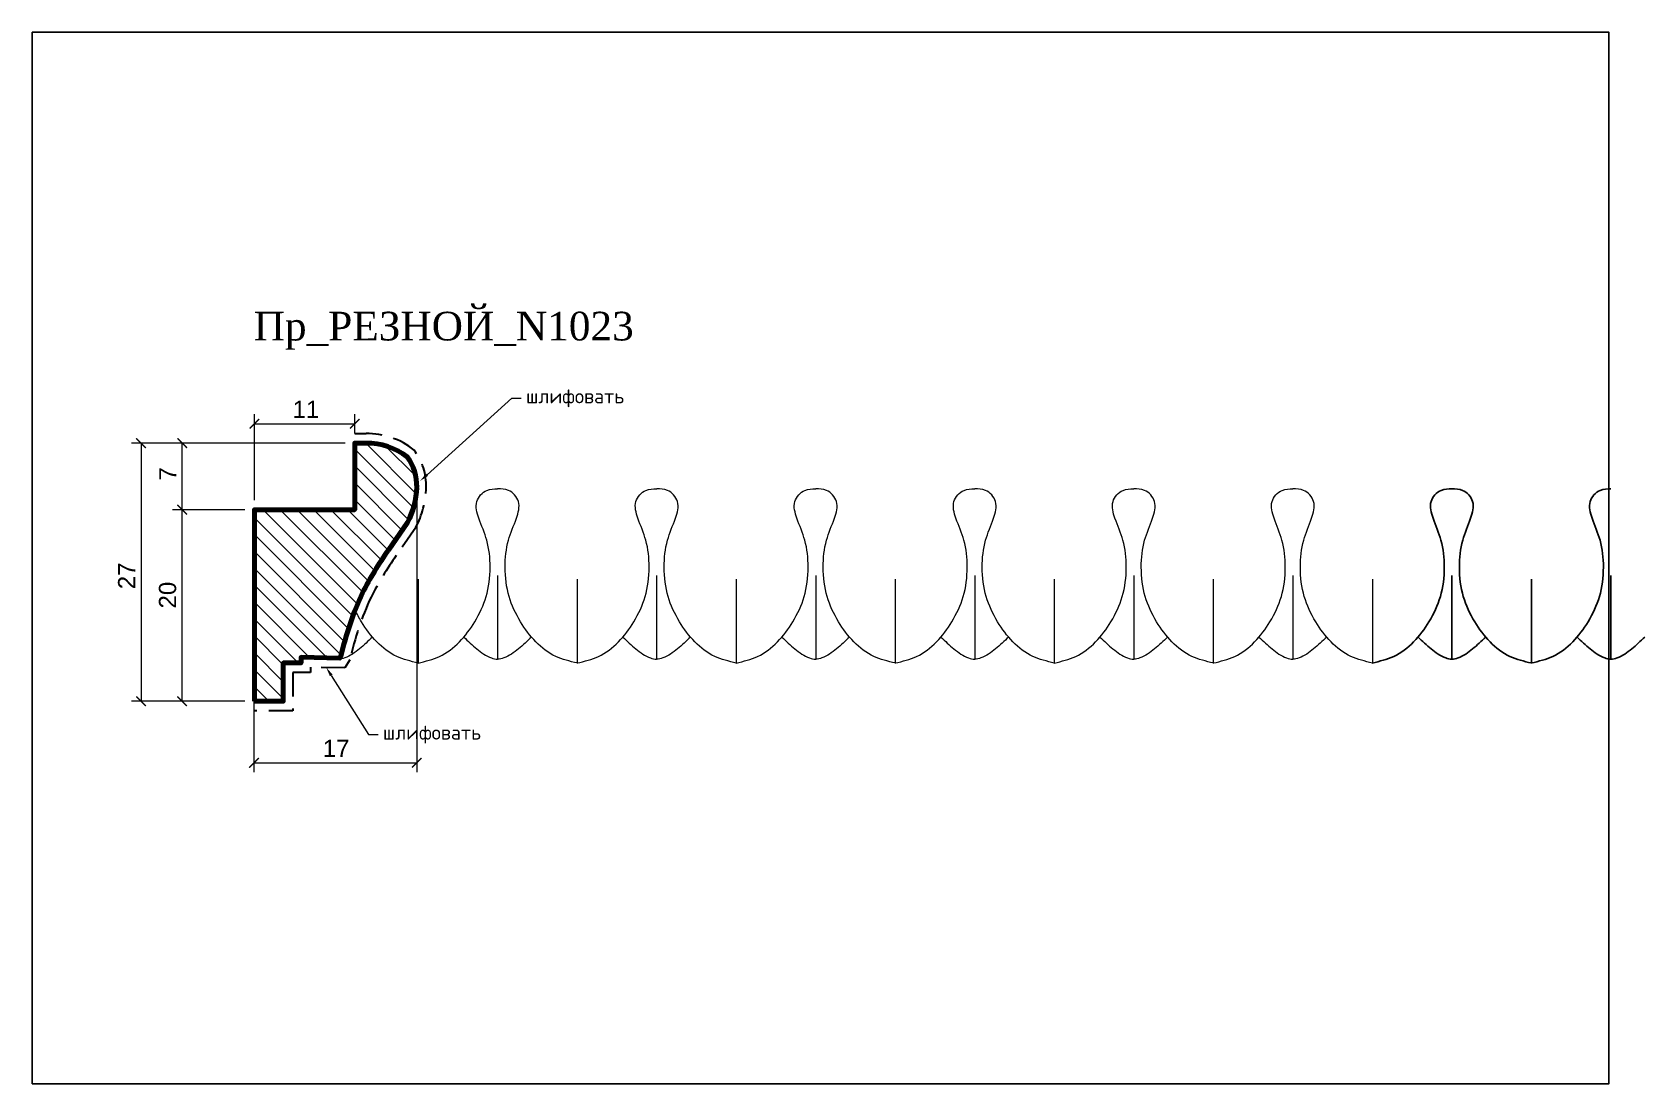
# Model space of a CAD drawing. Header units: millimetres. Extents: x 1305 to 1474, y 609 to 719.
import ezdxf
from ezdxf import colors
from ezdxf.entities.mleader import LeaderData, LeaderLine
from ezdxf.math import Vec2, Vec3

# ---------------------------------------------------------------- set-up
doc = ezdxf.new("R2010")
doc.units = ezdxf.units.MM
doc.linetypes.add('HIDDEN', pattern=[0.375, 0.25, -0.125])
for name, color, linetype, lineweight in [('0.15', 7, 'Continuous', 15), ('линия 50', 1, 'Continuous', 140), ('служебный слой РАЗМЕРЫ', 7, 'Continuous', 9)]:
    doc.layers.add(name, color=color, linetype=linetype, lineweight=lineweight)
doc.layers.add('Outside panel', color=7, linetype='Continuous', lineweight=18, true_color=0x7f5e57)
doc.layers.add('размеры в модели', color=7, linetype='Continuous')
doc.styles.add('ELECT', font='times.ttf')
doc.styles.get("Standard").update_dxf_attribs({"font": 'arial.ttf'})
doc.styles.add('ЕСКД профили текст', font='isocpeur.ttf')
doc.dimstyles.new('M_1', dxfattribs={"dimtxt": 1.8, "dimasz": 1, "dimexe": 1, "dimexo": 1, "dimgap": 0.6, "dimtad": 1, "dimdec": 0, "dimdsep": 46, "dimtxsty": 'Standard', "dimblk": 'ARCHTICK', "dimcen": -5, "dimclrd": 7, "dimclre": 7, "dimclrt": 7, "dimadec": 0, "dimazin": 0, "dimtfac": 1, "dimtdec": 0, "dimtmove": 0, "dimatfit": 3, "dimfxl": 1, "dimtolj": 1, "dimtzin": 0, "dimlwd": 5, "dimlwe": 5, "dimarcsym": 0})

# ---------------------------------------------------------------- blocks, each defined once
blk = doc.blocks.new('_ArchTick')
at = {"color": 0, "linetype": 'ByBlock', "const_width": 0.15}
blk.add_lwpolyline([(-0.5, -0.5), (0.5, 0.5)], dxfattribs=at)
blk = doc.blocks.new('*D4')
at = {"layer": 'Defpoints', "color": 0, "ltscale": 1000, "transparency": 16777216}
for p in [(1339.197555698524, 677.9366706008004), (1339.197555698524, 675.901365744925), (1328.697555698524, 668.9358306027862)]:
    blk.add_point(p, dxfattribs=at)
at = {"layer": 'размеры в модели', "color": 7, "lineweight": 5, "ltscale": 1000, "transparency": 16777216}
for p, q in [((1328.697555698524, 669.9358306027862), (1328.697555698524, 678.9366706008004)), ((1339.197555698524, 676.901365744925), (1339.197555698524, 678.9366706008004)), ((1328.697555698524, 677.9366706008004), (1339.197555698524, 677.9366706008004))]:
    blk.add_line(p, q, dxfattribs=at)
at = {"layer": 'размеры в модели', "color": 7, "lineweight": 5, "ltscale": 1000, "transparency": 16777216, "rotation": 180}
blk.add_blockref('_ArchTick', (1328.697555698524, 677.9366706008004), dxfattribs=at)
at = {"layer": 'размеры в модели', "color": 7, "lineweight": 5, "ltscale": 1000, "transparency": 16777216}
blk.add_blockref('_ArchTick', (1339.197555698524, 677.9366706008004), dxfattribs=at)
at = {"layer": 'размеры в модели', "color": 7, "ltscale": 1000, "transparency": 16777216, "insert": (1334.096813995693, 679.4403540932971), "char_height": 1.8, "attachment_point": 5}
blk.add_mtext('\\A1;11', dxfattribs=at)
blk = doc.blocks.new('*D3')
at = {"layer": 'Defpoints', "color": 0, "ltscale": 1000, "transparency": 16777216}
for p in [(1321.139385520491, 675.9013657448961), (1339.197555698524, 675.9013657448961), (1328.697555698524, 668.9358306027864)]:
    blk.add_point(p, dxfattribs=at)
at = {"layer": 'размеры в модели', "color": 7, "lineweight": 5, "ltscale": 1000, "transparency": 16777216}
for p, q in [((1338.197555698524, 675.9013657448961), (1320.139385520491, 675.9013657448961)), ((1321.139385520491, 668.9358306027864), (1321.139385520491, 675.9013657448961)), ((1327.697555698524, 668.9358306027864), (1320.139385520491, 668.9358306027864))]:
    blk.add_line(p, q, dxfattribs=at)
for p, rotation in [((1321.139385520491, 675.9013657448961), 90), ((1321.139385520491, 668.9358306027864), 270)]:
    blk.add_blockref('_ArchTick', p, dxfattribs=dict(at, rotation=rotation))
at = {"layer": 'размеры в модели', "color": 7, "ltscale": 1000, "transparency": 16777216, "insert": (1319.639385520491, 672.6812160107074), "char_height": 1.8, "attachment_point": 5, "rotation": 90}
blk.add_mtext('\\A1;7', dxfattribs=at)
blk = doc.blocks.new('*D2')
at = {"layer": 'Defpoints', "color": 0, "ltscale": 1000, "transparency": 16777216}
for p in [(1321.139385520491, 668.9358306027864), (1328.697555698524, 668.9358306027864), (1328.697555698524, 648.8996101677915)]:
    blk.add_point(p, dxfattribs=at)
at = {"layer": 'размеры в модели', "color": 7, "lineweight": 5, "ltscale": 1000, "transparency": 16777216}
for p, q in [((1327.697555698524, 668.9358306027864), (1320.139385520491, 668.9358306027864)), ((1321.139385520491, 648.8996101677915), (1321.139385520491, 668.9358306027864)), ((1327.697555698524, 648.8996101677915), (1320.139385520491, 648.8996101677915))]:
    blk.add_line(p, q, dxfattribs=at)
for p, rotation in [((1321.139385520491, 668.9358306027864), 90), ((1321.139385520491, 648.8996101677915), 270)]:
    blk.add_blockref('_ArchTick', p, dxfattribs=dict(at, rotation=rotation))
at = {"layer": 'размеры в модели', "color": 7, "ltscale": 1000, "transparency": 16777216, "insert": (1319.620354142593, 660.0008580290596), "char_height": 1.8, "attachment_point": 5, "rotation": 90}
blk.add_mtext('\\A1;20', dxfattribs=at)
blk = doc.blocks.new('*D6')
at = {"layer": 'Defpoints', "color": 0, "ltscale": 1000, "transparency": 16777216}
for p in [(1345.697557150805, 671.6469530022441), (1328.657887236284, 668.9358306027862), (1345.697557150805, 642.4623351303453)]:
    blk.add_point(p, dxfattribs=at)
at = {"layer": 'размеры в модели', "color": 7, "lineweight": 5, "ltscale": 1000, "transparency": 16777216}
for p, q in [((1345.697557150805, 670.6469530022441), (1345.697557150805, 641.4623351303453)), ((1328.657887236284, 667.9358306027862), (1328.657887236284, 641.4623351303453)), ((1328.657887236284, 642.4623351303453), (1345.697557150805, 642.4623351303453))]:
    blk.add_line(p, q, dxfattribs=at)
at = {"layer": 'размеры в модели', "color": 7, "lineweight": 5, "ltscale": 1000, "transparency": 16777216, "rotation": 180}
blk.add_blockref('_ArchTick', (1328.657887236284, 642.4623351303453), dxfattribs=at)
at = {"layer": 'размеры в модели', "color": 7, "lineweight": 5, "ltscale": 1000, "transparency": 16777216}
blk.add_blockref('_ArchTick', (1345.697557150805, 642.4623351303453), dxfattribs=at)
at = {"layer": 'размеры в модели', "color": 7, "ltscale": 1000, "transparency": 16777216, "insert": (1337.25252878894, 643.966018622842), "char_height": 1.8, "attachment_point": 5}
blk.add_mtext('\\A1;17', dxfattribs=at)
blk = doc.blocks.new('*D5')
at = {"layer": 'Defpoints', "color": 0, "ltscale": 1000, "transparency": 16777216}
for p in [(1339.197555698524, 675.9013657449252), (1316.834222208254, 648.8996101677915), (1328.697555698524, 648.8996101677915)]:
    blk.add_point(p, dxfattribs=at)
at = {"layer": 'размеры в модели', "color": 7, "lineweight": 5, "ltscale": 1000, "transparency": 16777216}
for p, q in [((1338.197555698524, 675.9013657449252), (1315.834222208254, 675.9013657449252)), ((1316.834222208254, 675.9013657449252), (1316.834222208254, 648.8996101677915)), ((1327.697555698524, 648.8996101677915), (1315.834222208254, 648.8996101677915))]:
    blk.add_line(p, q, dxfattribs=at)
for p, rotation in [((1316.834222208254, 675.9013657449252), 90), ((1316.834222208254, 648.8996101677915), 270)]:
    blk.add_blockref('_ArchTick', p, dxfattribs=dict(at, rotation=rotation))
at = {"layer": 'размеры в модели', "color": 7, "ltscale": 1000, "transparency": 16777216, "insert": (1315.330538715757, 662.0159606822999), "char_height": 1.8, "attachment_point": 5, "rotation": 90}
blk.add_mtext('\\A1;27', dxfattribs=at)

msp = doc.modelspace()

# ---------------------------------------------------------------- hatches: boundary and pattern name
at = {"layer": 'Outside panel', "ltscale": 1000}
h = msp.add_hatch(dxfattribs=at)
h.set_pattern_fill('ANSI31', color=256, scale=10, angle=89.99999999999999)
h.set_pattern_definition([(135, (-308746.6367547378, 93426.53850154541), (-0.8838834764831847, -0.8838834764831842), [])])
edge = h.paths.add_edge_path()
edge.add_line((1328.697555698524, 648.8996101677913), (1328.697555698524, 668.9358306027862))
edge.add_line((1328.697555698524, 668.9358306027862), (1339.197555698524, 668.9358306027862))
edge.add_line((1339.197555698524, 668.9358306027862), (1339.197555698524, 675.9013657448959))
edge.add_line((1339.197555698524, 675.9013657448959), (1340.391397469222, 675.896057491962))
edge.add_arc((1340.557488828035, 669.1946178776707), 6.703497538111363, 51.94705825608588, 91.41975256254028, ccw=False)
edge.add_arc((1340.342474335117, 671.3549828379328), 5.349737659732642, -0.9026259650901238, 35.653262143282916, ccw=False)
edge.add_arc((1336.98893931579, 671.5794703392166), 8.708084461522578, 332.6866228579893, 357.96803674230864, ccw=False)
edge.add_line((1344.726160530536, 667.5837047225796), (1342.725194379174, 664.7174740482733))
edge.add_arc((1374.275112685118, 642.548424486391), 38.55987686169285, 144.905597489864, 152.7152438480362)
edge.add_arc((1370.316898805042, 646.2350628911809), 33.38408017963719, 155.2251559372328, 167.2541795357629)
edge.add_line((1337.755455206217, 653.6004685284133), (1337.626323289714, 653.3923063904076))
edge.add_line((1337.626323289714, 653.3923063904076), (1333.584646855375, 653.4992558353842))
edge.add_line((1333.584646855375, 653.4992558353842), (1333.584646855375, 652.8995603845833))
edge.add_line((1333.584646855375, 652.8995603845833), (1331.718560542398, 652.8995603845833))
edge.add_line((1331.718560542398, 652.8995603845833), (1331.718560542398, 648.8996101677913))
edge.add_line((1331.718560542398, 648.8996101677913), (1328.697555698524, 648.8996101677913))

# ---------------------------------------------------------------- linework, layer by layer
at = {"color": 7, "ltscale": 1000}
for p, q in [((1454.01607209061, 662.065958150677), (1454.01607209061, 653.2533036285022)), ((1462.339258168719, 661.6761378067313), (1462.339258168719, 652.8634832845564)), ((1470.661605398007, 662.0659582585067), (1470.661605398007, 653.2533037363319))]:
    msp.add_line(p, q, dxfattribs=at)
at = {"color": 6, "ltscale": 1000}
msp.add_lwpolyline([(1305.453413174153, 608.8836626571865), (1470.453413174153, 608.8836626571865), (1470.453413174153, 718.8836626571865), (1305.453413174153, 718.8836626571865)], close=True, dxfattribs=at)
at = {"color": 7, "ltscale": 1000}
for points in [[(1445.693174498108, 652.8978575115034), (1447.938181630871, 653.5894042173459), (1451.620435021538, 657.2150766217674), (1452.812861228547, 659.8445068544534), (1453.228401493234, 662.9208301342151), (1452.878170791151, 665.7487133348186), (1452.048979081166, 668.0403248790244), (1451.840845714392, 669.7888873927295), (1452.889794295141, 670.9603549122403), (1454.01400506352, 671.1191300140345)], [(1462.337805230822, 652.899215637095), (1460.092685273918, 653.590395969135), (1456.409840255696, 657.2154674152844), (1455.216984965558, 659.844703019975), (1454.800942678656, 662.9209584463679), (1455.150711891543, 665.7488987637626), (1455.97952962045, 668.0406455939228), (1456.187377635109, 669.7892420498247), (1455.13823789563, 670.9605383749295), (1454.014001231477, 671.1191300137143)], [(1462.337805230822, 652.899215637095), (1464.582925187609, 653.590395969135), (1468.265770205831, 657.2154674152844), (1469.458625495852, 659.844703019975), (1469.874667782755, 662.9209584463679), (1469.524898569984, 665.7488987637626), (1468.696080841077, 668.0406455939228), (1468.488232826534, 669.7892420498247), (1469.537372566014, 670.9605383749295), (1470.66160923005, 671.1191300137143)], [(1450.473281493829, 655.608679060213), (1451.83982865787, 654.3758341603389), (1453.368755302927, 653.4241699280392), (1454.01400506352, 653.289036088885), (1454.015458001475, 653.289036088885)], [(1457.557255917531, 655.6092570800974), (1456.190909960726, 654.3761891886534), (1454.662138638971, 653.4242754621955), (1454.01691093943, 653.289036326023), (1454.015458001475, 653.289036088885)], [(1467.118354543996, 655.6092570800974), (1468.484700500801, 654.3761891886534), (1470.013471822673, 653.4242754621955), (1470.658699522097, 653.289036326023), (1470.660152460052, 653.289036088885)], [(1474.202328967815, 655.608679060213), (1472.835781803773, 654.3758341603389), (1471.3068551586, 653.4241699280392), (1470.661605398007, 653.289036088885), (1470.660152460052, 653.289036088885)]]:
    msp.add_spline(points, degree=3, dxfattribs=at)
at = {"layer": '0.15', "color": 7, "ltscale": 1000}
for p, q in [((1345.835560668038, 661.674779681096), (1345.835560668038, 652.8621251589066)), ((1354.157005322526, 662.065958150677), (1354.157005322526, 653.2533036285022)), ((1362.474379649164, 661.6761378067313), (1362.474379649164, 652.8634832845564)), ((1370.797565727273, 662.065958150677), (1370.797565727273, 653.2533036285022)), ((1379.119010381761, 661.674779681096), (1379.119010381761, 652.8621251589066)), ((1387.440455036132, 662.065958150677), (1387.440455036132, 653.2533036285022)), ((1395.763641114299, 661.6761378067313), (1395.763641114299, 652.8634832845564)), ((1404.085988343588, 662.0659582585067), (1404.085988343588, 653.2533037363319)), ((1412.406818908941, 661.6744349336368), (1412.406818908941, 652.861780411462)), ((1412.406818908941, 661.6744349336368), (1412.406818908941, 652.861780411462)), ((1420.727649474295, 662.0659582585067), (1420.727649474295, 653.2533037363319)), ((1429.049996703583, 661.6761378067313), (1429.049996703583, 652.8634832845564)), ((1437.37318278175, 662.065958150677), (1437.37318278175, 653.2533036285022)), ((1445.694627436122, 661.674779681096), (1445.694627436122, 652.8621251589066)), ((1337.514116013666, 653.3952755805658), (1337.514116013666, 653.2533036285022))]:
    msp.add_line(p, q, dxfattribs=at)
for points in [[(1345.834107730025, 652.8978575115034), (1348.079114862787, 653.5894042173459), (1351.761368253454, 657.2150766217674), (1352.953794460464, 659.8445068544534), (1353.36933472515, 662.9208301342151), (1353.019104023067, 665.7487133348186), (1352.189912313082, 668.0403248790244), (1351.981778946309, 669.7888873927295), (1353.030727527057, 670.9603549122403), (1354.154938295436, 671.1191300140345)], [(1362.478738462738, 652.899215637095), (1360.233618505834, 653.590395969135), (1356.550773487612, 657.2154674152844), (1355.357918197475, 659.844703019975), (1354.941875910572, 662.9209584463679), (1355.29164512346, 665.7488987637626), (1356.120462852366, 668.0406455939228), (1356.328310867026, 669.7892420498247), (1355.279171127546, 670.9605383749295), (1354.154934463393, 671.1191300137143)], [(1362.475832587061, 652.899215637095), (1364.720952543965, 653.590395969135), (1368.403797562187, 657.2154674152844), (1369.596652852324, 659.844703019975), (1370.012695139227, 662.9209584463679), (1369.662925926339, 665.7488987637626), (1368.834108197432, 668.0406455939228), (1368.626260182773, 669.7892420498247), (1369.675399922253, 670.9605383749295), (1370.799636586406, 671.1191300137143)], [(1379.120463319774, 652.8978575115034), (1376.875456187012, 653.5894042173459), (1373.193202796345, 657.2150766217674), (1372.000776589335, 659.8445068544534), (1371.585236324649, 662.9208301342151), (1371.935467026731, 665.7487133348186), (1372.764658736716, 668.0403248790244), (1372.97279210349, 669.7888873927295), (1371.923843522742, 670.9603549122403), (1370.799632754362, 671.1191300140345)], [(1379.117557443748, 652.8978575115034), (1381.36256457651, 653.5894042173459), (1385.04481796706, 657.2150766217674), (1386.237244174186, 659.8445068544534), (1386.652784438756, 662.9208301342151), (1386.30255373679, 665.7487133348186), (1385.473362026805, 668.0403248790244), (1385.265228660031, 669.7888873927295), (1386.314177240663, 670.9603549122403), (1387.438388009043, 671.1191300140345)], [(1395.762188176344, 652.899215637095), (1393.517068219557, 653.590395969135), (1389.834223201218, 657.2154674152844), (1388.641367911197, 659.844703019975), (1388.225325624295, 662.9209584463679), (1388.575094837182, 665.7488987637626), (1389.403912566089, 668.0406455939228), (1389.611760580632, 669.7892420498247), (1388.562620841152, 670.9605383749295), (1387.438384177116, 671.1191300137143)], [(1395.762188176344, 652.899215637095), (1398.007308133132, 653.590395969135), (1401.69015315147, 657.2154674152844), (1402.883008441491, 659.844703019975), (1403.299050728394, 662.9209584463679), (1402.949281515506, 665.7488987637626), (1402.120463786599, 668.0406455939228), (1401.912615772057, 669.7892420498247), (1402.961755511536, 670.9605383749295), (1404.085992175573, 671.1191300137143)], [(1412.406818908941, 652.8978575115034), (1410.161811776179, 653.5894042173459), (1406.479558385628, 657.2150766217674), (1405.287132178502, 659.8445068544534), (1404.871591913932, 662.9208301342151), (1405.221822615898, 665.7487133348186), (1406.051014325883, 668.0403248790244), (1406.259147692657, 669.7888873927295), (1405.210199112025, 670.9603549122403), (1404.085988343646, 671.1191300140345)], [(1412.406818908941, 652.8978575115034), (1414.651826041703, 653.5894042173459), (1418.334079432254, 657.2150766217674), (1419.52650563938, 659.8445068544534), (1419.94204590395, 662.9208301342151), (1419.591815201984, 665.7487133348186), (1418.762623491999, 668.0403248790244), (1418.554490125225, 669.7888873927295), (1419.603438705857, 670.9603549122403), (1420.727649474236, 671.1191300140345)], [(1429.051449641538, 652.899215637095), (1426.80632968475, 653.590395969135), (1423.123484666412, 657.2154674152844), (1421.930629376391, 659.844703019975), (1421.514587089488, 662.9209584463679), (1421.864356302376, 665.7488987637626), (1422.693174031283, 668.0406455939228), (1422.901022045826, 669.7892420498247), (1421.851882306346, 670.9605383749295), (1420.72764564231, 671.1191300137143)], [(1429.051449641538, 652.899215637095), (1431.296569598326, 653.590395969135), (1434.979414616664, 657.2154674152844), (1436.172269906685, 659.844703019975), (1436.588312193588, 662.9209584463679), (1436.2385429807, 665.7488987637626), (1435.409725251793, 668.0406455939228), (1435.20187723725, 669.7892420498247), (1436.25101697673, 670.9605383749295), (1437.375253640766, 671.1191300137143)], [(1445.696080374135, 652.8978575115034), (1443.451073241373, 653.5894042173459), (1439.768819850822, 657.2150766217674), (1438.576393643696, 659.8445068544534), (1438.160853379126, 662.9208301342151), (1438.511084081092, 665.7487133348186), (1439.340275791077, 668.0403248790244), (1439.548409157851, 669.7888873927295), (1438.499460577219, 670.9603549122403), (1437.37524980884, 671.1191300140345)], [(1341.056906610447, 655.608679060213), (1339.690359446406, 654.3758341603389), (1338.161432801233, 653.4241699280392), (1337.516183040756, 653.289036088885), (1337.514730102801, 653.289036088885)], [(1350.614214725745, 655.608679060213), (1351.980761889787, 654.3758341603389), (1353.509688534843, 653.4241699280392), (1354.154938295436, 653.289036088885), (1354.156391233391, 653.289036088885)], [(1357.698189149447, 655.6092570800974), (1356.331843192642, 654.3761891886534), (1354.803071870887, 653.4242754621955), (1354.157844171346, 653.289036326023), (1354.156391233391, 653.289036088885)], [(1367.256381900352, 655.6092570800974), (1368.622727857157, 654.3761891886534), (1370.151499178912, 653.4242754621955), (1370.796726878452, 653.289036326023), (1370.798179816407, 653.289036088885)], [(1374.340356324054, 655.608679060213), (1372.973809160012, 654.3758341603389), (1371.444882514956, 653.4241699280392), (1370.799632754362, 653.289036088885), (1370.798179816407, 653.289036088885)], [(1383.897664439352, 655.608679060213), (1385.264211603393, 654.3758341603389), (1386.793138248566, 653.4241699280392), (1387.438388009043, 653.289036088885), (1387.439840946998, 653.289036088885)], [(1390.98163886317, 655.6092570800974), (1389.615292906248, 654.3761891886534), (1388.086521584493, 653.4242754621955), (1387.441293884953, 653.289036326023), (1387.439840946998, 653.289036088885)], [(1400.542737489519, 655.6092570800974), (1401.90908344644, 654.3761891886534), (1403.437854768195, 653.4242754621955), (1404.083082467736, 653.289036326023), (1404.084535405691, 653.289036088885)], [(1407.626711913337, 655.608679060213), (1406.260164749296, 654.3758341603389), (1404.731238104123, 653.4241699280392), (1404.085988343646, 653.289036088885), (1404.084535405691, 653.289036088885)], [(1417.186925904545, 655.608679060213), (1418.553473068587, 654.3758341603389), (1420.08239971376, 653.4241699280392), (1420.727649474236, 653.289036088885), (1420.729102412191, 653.289036088885)], [(1424.270900328363, 655.6092570800974), (1422.904554371442, 654.3761891886534), (1421.375783049687, 653.4242754621955), (1420.730555350146, 653.289036326023), (1420.729102412191, 653.289036088885)], [(1433.831998954713, 655.6092570800974), (1435.198344911634, 654.3761891886534), (1436.727116233389, 653.4242754621955), (1437.37234393293, 653.289036326023), (1437.373796870885, 653.289036088885)], [(1440.915973378531, 655.608679060213), (1439.549426214489, 654.3758341603389), (1438.020499569317, 653.4241699280392), (1437.37524980884, 653.289036088885), (1437.373796870885, 653.289036088885)]]:
    msp.add_spline(points, degree=3, dxfattribs=at)
for points, knots in [([(1345.837013606051, 652.8978575115034), (1345.066256351023, 653.0808726691757), (1342.599961763783, 653.6664906310325), (1340.494494692608, 656.0883288973419), (1339.442290638293, 658.0291770240583), (1339.247232224978, 658.4486875804141)], [0, 0, 0, 0, 2.349104908737154, 7.516743674872261, 8.903276707734335, 8.903276707734335, 8.903276707734335, 8.903276707734335]), ([(1336.903156043914, 653.4114425921289), (1337.10036536022, 653.3406478965189), (1337.306349403294, 653.2890299114806), (1337.514245786657, 653.289036074566), (1337.514730102801, 653.289036088885)], [3.678405484845305, 3.678405484845305, 3.678405484845305, 3.678405484845305, 4.300637235808821, 4.302090173783204, 4.302090173783204, 4.302090173783204, 4.302090173783204])]:
    msp.add_open_spline(points, degree=3, knots=knots, dxfattribs=at)
at = {"layer": 'линия 50', "color": 1, "linetype": 'HIDDEN', "lineweight": 30, "ltscale": 10, "true_color": 0xff0909}
msp.add_lwpolyline([(1339.197555698524, 676.90137562991), (1340.381737935601, 676.8961103267648, -0.1781941384665566), (1345.416691390052, 675.1722448968794, -0.1671029935196005), (1346.69125848835, 671.244945921906, -0.1127936533741298), (1345.583130299474, 667.0642975576629), (1343.544271684903, 664.1437888334476, 0.0339531740556169), (1340.904235167673, 659.7858513123356, 0.05365591830655966), (1338.694452652078, 653.2171505721199), (1338.173566067311, 652.3774753928446), (1334.584646855375, 652.4724441326834), (1334.584646855375, 651.8995603845833), (1332.718560542398, 651.8995603845833), (1332.718560542398, 647.8996101677913), (1328.697555698524, 647.8996101677913)], format="xyb", dxfattribs=at)
at = {"layer": 'линия 50', "color": 7}
msp.add_lwpolyline([(1328.697555698524, 648.8996101677913), (1328.697555698524, 668.9358306027862), (1339.197555698524, 668.9358306027862), (1339.197555698524, 675.9013657448959), (1340.391397469222, 675.896057491962, -0.1739555986483918), (1344.689453254174, 674.4732303113124, -0.1608717658696225), (1345.691548154118, 671.2707076535444, -0.1107606067602446), (1344.726160530536, 667.5837047225796), (1342.725194379174, 664.7174740482733, 0.03408920611874209), (1340.005437515745, 660.2247778256569, 0.05253476728976667), (1337.755455206217, 653.6004685284133), (1337.626323289714, 653.3923063904076), (1333.584646855375, 653.4992558353842), (1333.584646855375, 652.8995603845833), (1331.718560542398, 652.8995603845833), (1331.718560542398, 648.8996101677913)], format="xyb", close=True, dxfattribs=at)

# ---------------------------------------------------------------- texts
at = {"color": 7, "ltscale": 1000, "style": 'ELECT'}
msp.add_text('Пр_РЕЗНОЙ_N1023', height=3, dxfattribs=at).set_placement((1328.624079003243, 686.6441489308636))

# ---------------------------------------------------------------- dimensions: what is measured, and where the dimension line sits
at = {"layer": 'размеры в модели', "color": 0, "ltscale": 1000}
for base, p1, p2, picture, middle in [((1339.197555698524, 677.9366706008004), (1328.697555698524, 668.9358306027862), (1339.197555698524, 675.901365744925), '*D4', (1334.096813995693, 677.9366706008004)), ((1345.697557150805, 642.4623351303453), (1328.657887236284, 668.9358306027862), (1345.697557150805, 671.6469530022441), '*D6', (1337.25252878894, 642.4623351303453))]:
    dim = msp.add_linear_dim(base=base, p1=p1, p2=p2, dimstyle='M_1', override={"dimtxt": 1.8}, dxfattribs=at)
    dim.commit()
    dim.dimension.update_dxf_attribs({"geometry": picture, "text_midpoint": middle, "dimtype": 128})
for base, p1, p2, picture, middle in [((1316.834222208254, 648.8996101677915), (1339.197555698524, 675.901365744925), (1328.697555698524, 648.8996101677913), '*D5', (1316.834222208254, 662.0159606822999)), ((1321.139385520491, 675.9013657448961), (1328.697555698524, 668.9358306027862), (1339.197555698524, 675.9013657448959), '*D3', (1321.139385520491, 672.6812160107074)), ((1321.139385520491, 668.9358306027864), (1328.697555698524, 648.8996101677913), (1328.697555698524, 668.9358306027862), '*D2', (1321.139385520491, 660.0008580290596))]:
    dim = msp.add_linear_dim(base=base, p1=p1, p2=p2, angle=90, dimstyle='M_1', override={"dimtxt": 1.8}, dxfattribs=at)
    dim.commit()
    dim.dimension.update_dxf_attribs({"geometry": picture, "text_midpoint": middle, "dimtype": 128})

# ---------------------------------------------------------------- leaders
at = {"layer": 'служебный слой РАЗМЕРЫ'}
ml = msp.add_multileader_mtext('Standard', dxfattribs=at)
ml.set_content('\\A1;шлифовать', color=256, style='ЕСКД профили текст')
ml.set_leader_properties(color=256, linetype='ByLayer', lineweight=-1)
ml.build(insert=Vec2(0, 0))
ml.multileader.update_dxf_attribs({"dogleg_length": 1, "arrow_head_size": 1})
ctx = ml.context
ctx.base_point, ctx.char_height, ctx.arrow_head_size, ctx.landing_gap_size, ctx.plane_origin = Vec3(1356.625228762638, 680.5875678171724), 1.5, 1, 0.5, Vec3(1370.100570372899, 706.7562001109764)
notes = []
notes.append((ctx, [(1, (1, 1, 0), (1355.625228762638, 680.5875678171724), (1, 0), 1, [(0, [(1346.024902563495, 671.9247591777821)], 0, [])])]))
ctx.mtext.insert, ctx.mtext.flow_direction = Vec3(1357.125228762638, 681.5625678171782), 5
ml = msp.add_multileader_mtext('Standard', dxfattribs=at)
ml.set_content('\\A1;шлифовать', color=256, style='ЕСКД профили текст')
ml.set_leader_properties(color=256, linetype='ByLayer', lineweight=-1)
ml.build(insert=Vec2(0, 0))
ml.multileader.update_dxf_attribs({"dogleg_length": 1, "arrow_head_size": 1})
ctx = ml.context
ctx.base_point, ctx.char_height, ctx.arrow_head_size, ctx.landing_gap_size, ctx.plane_origin = Vec3(1341.640874423505, 645.4067437572085), 1.5, 1, 0.5, Vec3(1355.116216033766, 671.5753760510124)
notes.append((ctx, [(1, (1, 1, 0), (1340.640874423505, 645.4067437572085), (1, 0), 1, [(0, [(1336.206836150737, 652.4535361601156)], 0, [])])]))
ctx.mtext.insert, ctx.mtext.flow_direction = Vec3(1342.140874423505, 646.3817437572143), 5
for ctx, leaders in notes:
    for number, flags, end, landing, length, lines in leaders:
        leader = LeaderData()
        leader.index, (leader.has_last_leader_line, leader.has_dogleg_vector, leader.attachment_direction) = number, flags
        leader.last_leader_point, leader.dogleg_vector, leader.dogleg_length = Vec3(end), Vec3(landing), length
        for number, points, colour, breaks in lines:
            line = LeaderLine()
            line.index, line.vertices, line.color, line.breaks = number, Vec3.list(points), colors.encode_raw_color(colour), breaks
            leader.lines.append(line)
        ctx.leaders.append(leader)

doc.saveas('drawing.dxf')
